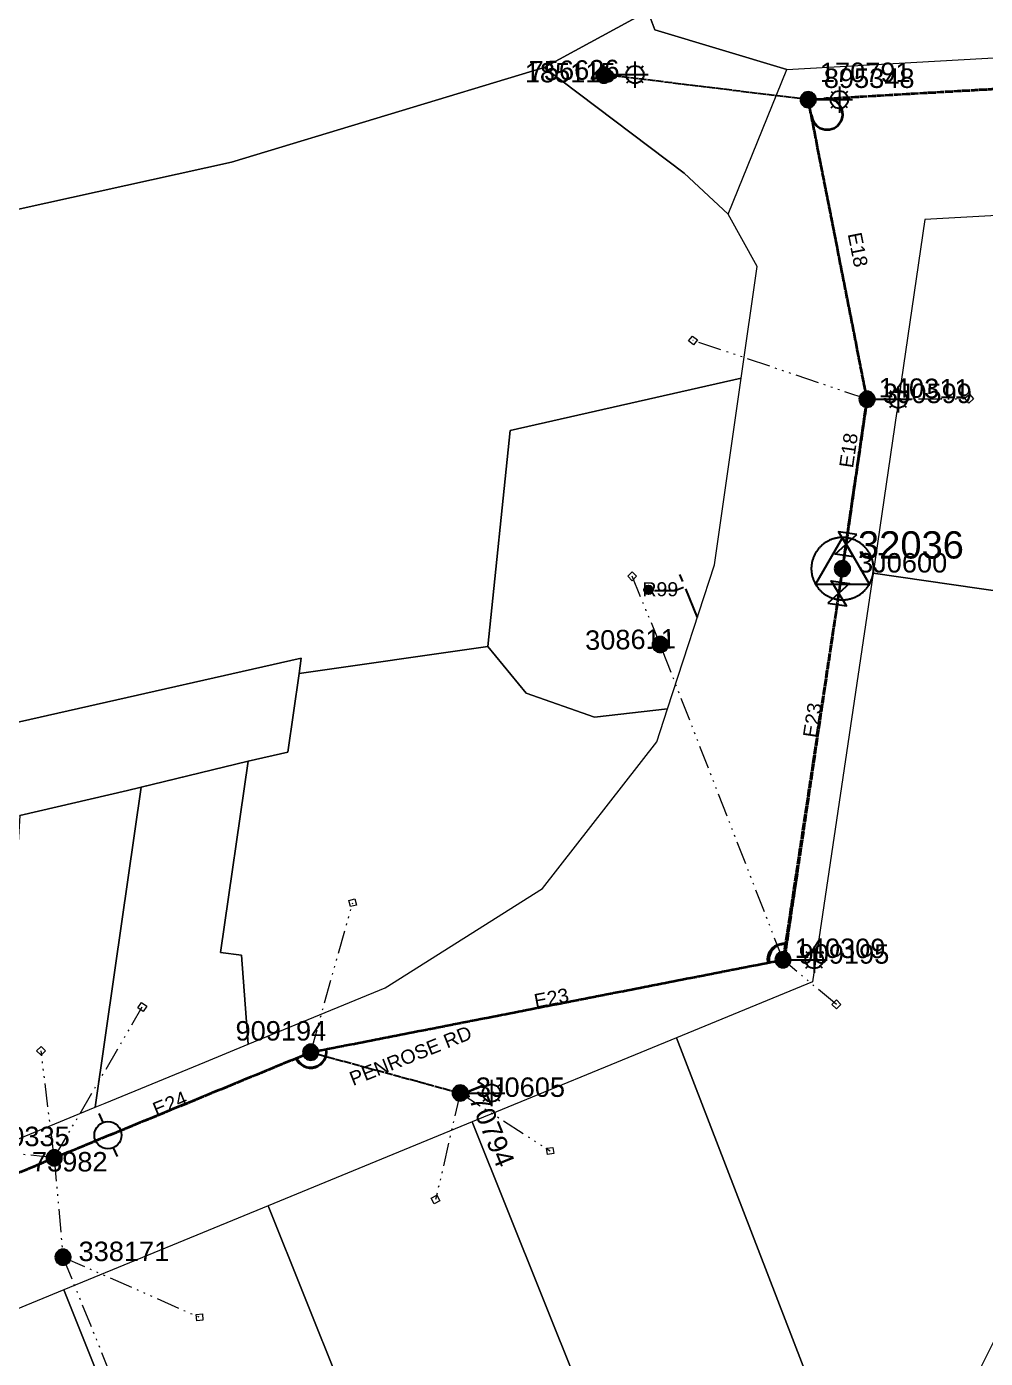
# Model space of a CAD drawing. Header units: metres. Extents: x 244561 to 254068, y 6159332 to 6162744.
# Drawn here: x 252190.9 to 252314, y 6161528.3 to 6161699.3 of the extents above; entities that cross this region are included whole.
import ezdxf
from ezdxf.enums import TextEntityAlignment as Align

# ---------------------------------------------------------------- set-up
doc = ezdxf.new("R2010")
doc.units = ezdxf.units.M
for name, pattern in [('Cable Exist OH', [1, 1, 0]), ('Cable Exist UG', [7, 4, -1, 1, -1]), ('PHANTOMX2', [6.6, 3, -0.75, 0.2, -0.75, 0.2, -0.75, 0.2, -0.75])]:
    doc.linetypes.add(name, pattern=pattern)
doc.layers.get('0').update_dxf_attribs({"color": 6})
for name, color, linetype, lineweight in [('_User_HV_Exist', 1, 'Continuous', 35), ('_User_LV_Exist', 5, 'Continuous', 35), ('Cadastre Developer_SP_NEW', 92, 'Continuous', 15), ('Cadastre Land Parcels_SP_EXT', 118, 'Continuous', 15), ('Cadastre Roads_SP_EXT', 218, 'Continuous', 15), ('Mains_HV_EXT', 13, 'Continuous', 25), ('Mains_LV_EXT', 163, 'Continuous', 25), ('Mains_SL_EXT', 131, 'Continuous', 25), ('Services_SP_EXT', 42, 'PHANTOMX2', 20)]:
    doc.layers.add(name, color=color, linetype=linetype, lineweight=lineweight)
for name, color, linetype in [('Duct_SP_EXT', 30, 'Continuous'), ('Equip_LV_EXT', 7, 'Continuous'), ('Equip_SP_HV_EXT', 7, 'Continuous'), ('Equip_SP_SL_EXT', 7, 'Continuous'), ('Sub_SP_TR_HV_LV_EXT', 7, 'Continuous'), ('SupportsOH_SP_TR_HV_LV_SL_EXT', 7, 'Continuous'), ('Trench_SP_EXT', 7, 'Continuous')]:
    doc.layers.add(name, color=color, linetype=linetype)
doc.styles.add('HVSW_LABEL', font='arial.ttf', dxfattribs={"height": 3.5})
doc.styles.add('iecARIAL', font='arial.ttf', dxfattribs={"height": 2})
doc.styles.add('POLE_LABEL', font='arial.ttf', dxfattribs={"height": 2})
doc.styles.add('SL_LABEL', font='arial.ttf', dxfattribs={"height": 2})
doc.styles.get("Standard").update_dxf_attribs({"font": 'arial.ttf'})

# ---------------------------------------------------------------- blocks, each defined once
blk = doc.blocks.new('SUB_POLE_EXT')
at = {"flags": 128}
for points in [[(-0.05, 4), (-0.15, 4), (-0.25, 3.99), (-0.34, 3.99), (-0.44, 3.98), (-0.54, 3.96), (-0.64, 3.95), (-0.73, 3.93), (-0.83, 3.91), (-0.92, 3.89), (-1.02, 3.87), (-1.11, 3.84), (-1.21, 3.81), (-1.3, 3.78), (-1.39, 3.75), (-1.49, 3.71), (-1.58, 3.68), (-1.67, 3.64), (-1.75, 3.59), (-1.84, 3.55), (-1.93, 3.5), (-2.01, 3.46), (-2.1, 3.41), (-2.18, 3.35), (-2.26, 3.3), (-2.34, 3.24), (-2.42, 3.18), (-2.5, 3.12), (-2.58, 3.06), (-2.65, 3), (-2.72, 2.93), (-2.79, 2.86), (-2.86, 2.79), (-2.93, 2.72), (-3, 2.65), (-3.06, 2.58), (-3.12, 2.5), (-3.18, 2.42), (-3.24, 2.34), (-3.3, 2.26), (-3.35, 2.18), (-3.41, 2.1), (-3.46, 2.01), (-3.5, 1.93), (-3.55, 1.84), (-3.59, 1.75), (-3.64, 1.67), (-3.68, 1.58), (-3.71, 1.49), (-3.75, 1.39), (-3.78, 1.3), (-3.81, 1.21), (-3.84, 1.11), (-3.87, 1.02), (-3.89, 0.92), (-3.91, 0.83), (-3.93, 0.73), (-3.95, 0.64), (-3.96, 0.54), (-3.98, 0.44), (-3.99, 0.34), (-3.99, 0.25), (-4, 0.15), (-4, 0.05), (-4, -0.05), (-4, -0.15), (-3.99, -0.25), (-3.99, -0.34), (-3.98, -0.44), (-3.96, -0.54), (-3.95, -0.64), (-3.93, -0.73), (-3.91, -0.83), (-3.89, -0.92), (-3.87, -1.02), (-3.84, -1.11), (-3.81, -1.21), (-3.78, -1.3), (-3.75, -1.39), (-3.71, -1.49), (-3.68, -1.58), (-3.64, -1.67), (-3.59, -1.75), (-3.55, -1.84), (-3.5, -1.93), (-3.46, -2.01), (-3.41, -2.1), (-3.35, -2.18), (-3.3, -2.26), (-3.24, -2.34), (-3.18, -2.42), (-3.12, -2.5), (-3.06, -2.58), (-3, -2.65), (-2.93, -2.72), (-2.86, -2.79), (-2.79, -2.86), (-2.72, -2.93), (-2.65, -3), (-2.58, -3.06), (-2.5, -3.12), (-2.42, -3.18), (-2.34, -3.24), (-2.26, -3.3), (-2.18, -3.35), (-2.1, -3.41), (-2.01, -3.46), (-1.93, -3.5), (-1.84, -3.55), (-1.75, -3.59), (-1.67, -3.64), (-1.58, -3.68), (-1.49, -3.71), (-1.39, -3.75), (-1.3, -3.78), (-1.21, -3.81), (-1.11, -3.84), (-1.02, -3.87), (-0.92, -3.89), (-0.83, -3.91), (-0.73, -3.93), (-0.64, -3.95), (-0.54, -3.96), (-0.44, -3.98), (-0.34, -3.99), (-0.25, -3.99), (-0.15, -4), (-0.05, -4), (0.05, -4), (0.15, -4), (0.25, -3.99), (0.34, -3.99), (0.44, -3.98), (0.54, -3.96), (0.64, -3.95), (0.73, -3.93), (0.83, -3.91), (0.92, -3.89), (1.02, -3.87), (1.11, -3.84), (1.21, -3.81), (1.3, -3.78), (1.39, -3.75), (1.49, -3.71), (1.58, -3.68), (1.67, -3.64), (1.75, -3.59), (1.84, -3.55), (1.93, -3.5), (2.01, -3.46), (2.1, -3.41), (2.18, -3.35), (2.26, -3.3), (2.34, -3.24), (2.42, -3.18), (2.5, -3.12), (2.58, -3.06), (2.65, -3), (2.72, -2.93), (2.79, -2.86), (2.86, -2.79), (2.93, -2.72), (3, -2.65), (3.06, -2.58), (3.12, -2.5), (3.18, -2.42), (3.24, -2.34), (3.3, -2.26), (3.35, -2.18), (3.41, -2.1), (3.46, -2.01), (3.5, -1.93), (3.55, -1.84), (3.59, -1.75), (3.64, -1.67), (3.68, -1.58), (3.71, -1.49), (3.75, -1.39), (3.78, -1.3), (3.81, -1.21), (3.84, -1.11), (3.87, -1.02), (3.89, -0.92), (3.91, -0.83), (3.93, -0.73), (3.95, -0.64), (3.96, -0.54), (3.98, -0.44), (3.99, -0.34), (3.99, -0.25), (4, -0.15), (4, -0.05), (4, 0.05), (4, 0.15), (3.99, 0.25), (3.99, 0.34), (3.98, 0.44), (3.96, 0.54), (3.95, 0.64), (3.93, 0.73), (3.91, 0.83), (3.89, 0.92), (3.87, 1.02), (3.84, 1.11), (3.81, 1.21), (3.78, 1.3), (3.75, 1.39), (3.71, 1.49), (3.68, 1.58), (3.64, 1.67), (3.59, 1.75), (3.55, 1.84), (3.5, 1.93), (3.46, 2.01), (3.41, 2.1), (3.35, 2.18), (3.3, 2.26), (3.24, 2.34), (3.18, 2.42), (3.12, 2.5), (3.06, 2.58), (3, 2.65), (2.93, 2.72), (2.86, 2.79), (2.79, 2.86), (2.72, 2.93), (2.65, 3), (2.58, 3.06), (2.5, 3.12), (2.42, 3.18), (2.34, 3.24), (2.26, 3.3), (2.18, 3.35), (2.1, 3.41), (2.01, 3.46), (1.93, 3.5), (1.84, 3.55), (1.75, 3.59), (1.67, 3.64), (1.58, 3.68), (1.49, 3.71), (1.39, 3.75), (1.3, 3.78), (1.21, 3.81), (1.11, 3.84), (1.02, 3.87), (0.92, 3.89), (0.83, 3.91), (0.73, 3.93), (0.64, 3.95), (0.54, 3.96), (0.44, 3.98), (0.34, 3.99), (0.25, 3.99), (0.15, 4), (0.05, 4)], [(0, 4), (-3.46, -2), (3.46, -2)]]:
    blk.add_lwpolyline(points, close=True, dxfattribs=at)
at = {"flags": 8}
blk.add_attdef('ASSET_NUM', text='', height=2.5, dxfattribs=at).set_placement((0, 7), align=Align.MIDDLE_CENTER)
for tag, flags, p in [('STREET_CODE', 9, (-1.38, 1.45)), ('NO_PHASES', 9, (-1.38, 1.05)), ('OPERATED_BY', 9, (-1.38, 0.65)), ('MAINTAINED_BY', 9, (-1.38, 0.45)), ('ORIENTATION', 9, (-1.38, 0.25)), ('OWNED_BY', 9, (-1.38, 0.05)), ('CONSTRUCTED_VOLTAGE', 9, (-1.13, 0.75)), ('OPERATING_VOLTAGE', 9, (-1.13, 0.35)), ('STATE', 9, (-1.38, -0.35)), ('USAGE', 9, (-1.38, -0.75)), ('LEGEND', 9, (-1.38, -0.95)), ('SUBURB', 9, (-1.38, -1.15)), ('STREETNAME', 9, (-1.38, -1.35)), ('LOCATION', 9, (-1.38, -1.55)), ('NOTES', 9, (-1.38, -1.75)), ('SECONDARY_VOLTAGE', 9, (-1.13, -0.65)), ('SUBSTATION_TYPE', 9, (-1.13, -1.05)), ('Z', 1, (-1.38, -1.95))]:
    blk.add_attdef(tag, text='', height=0.1, dxfattribs=dict(flags=flags)).set_placement(p, align=Align.MIDDLE_LEFT)
blk = doc.blocks.new('LV_OH_LINKS_DISTFUSE_EXT')
for p, q in [((0, 0), (0.96, 0)), ((3.84, 0), (4.8, 0))]:
    blk.add_line(p, q)
blk.add_lwpolyline([(3.84, -1.2), (3.84, 1.2), (0.96, -1.2), (0.96, 1.2)], close=True)
at = {"flags": 9}
for tag, p in [('ACTUAL_STATUS', (0, 0)), ('CONSTRUCTED_VOLTAGE', (0, -0.2)), ('OPERATING_VOLTAGE', (0, -0.6)), ('ORIENTATION', (0, -0.8)), ('OWNED_BY', (0, -1)), ('STATE', (0, -1.2)), ('SWITCH_TYPE', (0, -1.4)), ('NO_PHASES', (0, -0.4)), ('USAGE', (0, -1.6)), ('NOTES', (0, -1.8))]:
    blk.add_attdef(tag, text='', height=0.2, dxfattribs=at).set_placement(p, align=Align.MIDDLE_LEFT)
at = {"flags": 1}
blk.add_attdef('Z', (0, 0), '', height=0.2, dxfattribs=at)
blk = doc.blocks.new('SL_LANTERN_EXT')
at = {"flags": 9}
for tag, p in [('LRATECODE', (-7.4, 0)), ('LOUTREACHVOCAB', (-7.2, 0)), ('LOUTREACH', (-7, 0)), ('LANTNUMBER', (-6.6, 0)), ('LNEW', (-6.4, 0)), ('LMASTVOCAB', (-6.2, 0)), ('LMAST', (-6, 0)), ('LLAMPVOCAB', (-5.8, 0)), ('LLAMP', (-5.6, 0)), ('LEXIST', (-5.4, 0)), ('LCHARGE3PERCENT', (-5.2, 0)), ('LCHARGE3', (-5, 0)), ('LCHARGE2PERCENT', (-4.8, 0)), ('LCHARGE2', (-4.6, 0)), ('LCHARGE1PERCENT', (-4.4, 0)), ('LCHARGE1', (-4.2, 0)), ('LCATEGORY', (-4, 0)), ('LBRACKETVOCAB', (-3.8, 0)), ('LBRACKET', (-3.6, 0)), ('LKINGHEIGHT', (-3.4, 0)), ('CREPLACE', (-3.2, 0)), ('CREMOVE', (-3, 0)), ('CNUMBER', (-2.8, 0)), ('CNEW', (-2.6, 0)), ('CEXIST', (-2.4, 0)), ('USAGE', (-2.2, 0)), ('STATE', (-2, 0)), ('OWNED_BY', (-1.8, 0)), ('ORIENTATION', (-1.6, 0)), ('OPERATING_VOLTAGE', (-1.4, 0)), ('NO_PHASES', (-1.2, 0)), ('LANTERN_TYPE', (-1, 0)), ('LANTERN_PURPOSE', (-0.8, 0)), ('CONTROL_TYPE', (-0.6, 0)), ('CONSTRUCTED_VOLTAGE', (-0.4, 0))]:
    blk.add_attdef(tag, text='', height=0.001, rotation=270, dxfattribs=at).set_placement(p, align=Align.MIDDLE_LEFT)
at = {"style": 'SL_LABEL', "flags": 9}
blk.add_attdef('STREET_CODE', text='', height=0.001, rotation=270, dxfattribs=at).set_placement((0, 0), align=Align.MIDDLE_LEFT)
at = {"flags": 1}
blk.add_attdef('Z', (0, 0), '', height=0.001, rotation=270, dxfattribs=at)
at = {"width": 0.9}
blk.add_attdef('LNUMBER', text='', height=1, dxfattribs=at).set_placement((7, -1), align=Align.MIDDLE_LEFT)
at = {"flags": 9}
for tag, p in [('LREMOVE', (0, -7.6)), ('LREPLACE', (0, -7.8)), ('LTYPE', (0, -8)), ('LTYPEVOCAB', (0, -8.2)), ('LEGEND', (0, -8.4)), ('SUBURB', (0, -8.6)), ('STREETNAME', (0, -8.8)), ('LOCATION', (0, -9)), ('NOTES', (0, -9.2)), ('MAINTAINED_BY', (0, -9.86))]:
    blk.add_attdef(tag, text='', height=0.001, dxfattribs=at).set_placement(p, align=Align.MIDDLE_LEFT)
blk.add_attdef('OPERATED_BY', (0, -9.61), '', height=0.001, dxfattribs=at)
blk.add_wipeout([(5.69, 0), (5.06, -1.06), (4, -1.69), (2.94, -1.06), (2.31, 0), (2.94, 1.06), (4, 1.69), (5.06, 1.06)])
for p, q in [((0, 0), (4, 0)), ((2.94, 1.06), (3.2, 0.8)), ((4, 1.69), (4, 0)), ((5.06, 1.06), (4.8, 0.8)), ((2.94, -1.06), (3.2, -0.8)), ((4, 0), (5.69, 0)), ((4, 0), (4, -1.69)), ((5.06, -1.06), (4.8, -0.8))]:
    blk.add_line(p, q)
blk.add_circle((4, 0), 1.12)
blk = doc.blocks.new('CCP_EXT')
at = {"flags": 9}
for tag, p in [('STATE', (0, -1.8)), ('LIFE_SUPPORT', (0, -1.6)), ('NOTES', (0, -2))]:
    blk.add_attdef(tag, text='', height=0.2, dxfattribs=at).set_placement(p, align=Align.MIDDLE_LEFT)
blk.add_wipeout([(0, 0.57), (0.57, 0), (0, -0.57), (-0.57, 0)])
blk.add_lwpolyline([(-0.57, 0), (0, 0.57), (0.57, 0), (0, -0.57), (-0.57, 0)])
at = {"flags": 1}
blk.add_attdef('Z', (0, 0), '', height=0.2, dxfattribs=at)
at = {"flags": 9}
for tag, p in [('CCP_TYPE', (0, 0)), ('CONSTRUCTED_VOLTAGE', (0, -0.2)), ('OPERATING_VOLTAGE', (0, -0.6)), ('ORIENTATION', (0, -0.8)), ('OWNED_BY', (0, -1)), ('NO_PHASES', (0, -0.4)), ('USAGE', (0, -1.2)), ('LEGEND', (0, -1.4))]:
    blk.add_attdef(tag, text='', height=0.2, dxfattribs=at).set_placement(p, align=Align.MIDDLE_LEFT)
blk = doc.blocks.new('POLE_EXT')
blk.add_hatch(color=256).paths.add_polyline_path([(-1, 0, 1), (1, 0, 1)])
blk.add_lwpolyline([(-1, 0, 1), (1, 0, 1)], format="xyb", close=True)
at = {"flags": 8}
blk.add_attdef('pNumber', text='', height=2, dxfattribs=at).set_placement((2.5, 2.5), align=Align.MIDDLE_CENTER)
at = {"style": 'POLE_LABEL', "flags": 9}
for tag, p in [('STRUCTURE_PLANT_NUMBER', (1.35, 0.03)), ('STREET_CODE', (1.35, -0.2))]:
    blk.add_attdef(tag, text='', height=0.2, dxfattribs=at).set_placement(p, align=Align.MIDDLE_LEFT)
at = {"flags": 9}
for tag, p in [('OWNED_BY', (1.35, -0.4)), ('SPECIAL_USE', (1.35, -0.8)), ('STATE', (1.35, -1)), ('cLV', (1.35, -1.4)), ('hDepth', (1.35, -1.6)), ('hDia', (1.35, -1.8)), ('PARENT', (1.35, -0.6)), ('USAGE', (1.35, -1.2)), ('cHV', (1.35, -2)), ('cLinedev', (1.35, -3.4)), ('LBRACKET', (1.35, -2.2)), ('LExisting', (1.35, -2.4)), ('LANTNUMBER', (1.35, -2.6)), ('LOther', (1.35, -2.8)), ('LRemove', (1.35, -3)), ('LEGEND', (1.35, -3.2)), ('pExisting', (1.35, -3.8)), ('pFooting', (1.35, -4.4)), ('pNew', (1.35, -4.6)), ('pRelocate', (1.35, -5)), ('pRemove', (1.35, -5.2)), ('LOCATION', (1.35, -3.6)), ('PFNUMBER', (1.35, -4)), ('NEWPFNUMBER', (1.35, -4.2)), ('pReplace', (1.35, -5.4)), ('pStay', (1.35, -5.6)), ('pType', (1.35, -5.8)), ('cspan', (1.35, -6)), ('STREETNAME', (1.35, -6.2)), ('SUBURB', (1.35, -6.4)), ('NOTES', (1.35, -6.6)), ('MAINTAINED_BY', (1.36, -6.81)), ('OPERATED_BY', (1.36, -7.01))]:
    blk.add_attdef(tag, text='', height=0.2, dxfattribs=at).set_placement(p, align=Align.MIDDLE_LEFT)
at = {"flags": 1}
blk.add_attdef('Z', (1.35, -7.33), '', height=0.2, dxfattribs=at)
blk = doc.blocks.new('HV_ABS_OPEN_EXT')
at = {"ltscale": 10}
for p, q in [((7.5, 3), (7.5, 1.75)), ((7.5, -1.75), (7.5, -3))]:
    blk.add_line(p, q, dxfattribs=at)
blk.add_circle((7.5, 0), 1.75, dxfattribs=at)
at = {"style": 'HVSW_LABEL', "width": 0.9, "flags": 8}
blk.add_attdef('ASSET_NUM', text='', height=2.5, rotation=270, dxfattribs=at).set_placement((13, 0), align=Align.MIDDLE_CENTER)
at = {"flags": 1}
blk.add_attdef('Z', (0, 0), '', height=0.2, dxfattribs=at)
at = {"flags": 9}
for tag, p in [('ACTUAL_STATUS', (0, -0.4)), ('CONSTRUCTED_VOLTAGE', (0, -0.6)), ('OPERATING_VOLTAGE', (0, -1)), ('ORIENTATION', (0, -1.2)), ('OWNED_BY', (0, -1.4)), ('STATE', (0, -1.6)), ('SWITCH_TYPE', (0, -1.8)), ('NO_PHASES', (0, -0.8)), ('STREETNAME', (0, -2.6)), ('SUBURB', (0, -2.8)), ('USAGE', (0, -2)), ('LEGEND', (0, -2.2)), ('LOCATION', (0, -2.4)), ('NOTES', (0, -3))]:
    blk.add_attdef(tag, text='', height=0.2, dxfattribs=at).set_placement(p, align=Align.MIDDLE_LEFT)
at = {"style": 'HVSW_LABEL', "flags": 9}
blk.add_attdef('STREET_CODE', text='', height=0.2, dxfattribs=at).set_placement((0, -0.2), align=Align.MIDDLE_LEFT)
blk = doc.blocks.new('CABLE_LARGE_EXT')
h = blk.add_hatch(color=256)
edge = h.paths.add_edge_path()
edge.add_arc((0, 0.55), 0.55, 0, 360)
blk.add_circle((0, 0.55), 0.55)
at = {"flags": 1}
blk.add_attdef('Z', (0, 0), '', height=0.2, dxfattribs=at)
at = {"flags": 9}
for tag, p in [('COND_CODE', (0, 0)), ('STATE', (0, -0.4)), ('XSECT_SIZE', (0, -0.6)), ('FB_REFERENCE', (0, -0.2)), ('NOTES', (0, -0.8))]:
    blk.add_attdef(tag, text='', height=0.2, dxfattribs=at).set_placement(p, align=Align.MIDDLE_LEFT)

msp = doc.modelspace()

# ---------------------------------------------------------------- linework, layer by layer
at = {"layer": '_User_HV_Exist', "linetype": 'Cable Exist OH'}
for points in [[(252194.4109, 6161554.0773), (252227.3521, 6161567.6371), (252227.4326, 6161567.6676)], [(252144.4257, 6161533.3175), (252194.4109, 6161554.0773)]]:
    msp.add_lwpolyline(points, dxfattribs=at)
at = {"layer": '_User_HV_Exist', "linetype": 'Continuous'}
msp.add_lwpolyline([(252225.54, 6161566.8929, 0.90957977), (252229.3442, 6161568.0271)], format="xyb", dxfattribs=at)
at = {"layer": '_User_LV_Exist', "linetype": 'Cable Exist OH'}
for points in [[(252194.4109, 6161554.0773), (252227.3521, 6161567.6371)], [(252144.4257, 6161533.3175), (252194.4109, 6161554.0773)]]:
    msp.add_lwpolyline(points, dxfattribs=at)
at = {"layer": '_User_LV_Exist', "linetype": 'Continuous'}
msp.add_lwpolyline([(252229.2817, 6161568.0148, -0.90706721), (252225.4743, 6161566.8641)], format="xyb", dxfattribs=at)
at = {"layer": 'Cadastre Developer_SP_NEW', "linetype": 'Continuous'}
msp.add_lwpolyline([(252174.3582, 6161594.242), (252190.0129, 6161598.041), (252203.8436, 6161601.2326), (252219.3184, 6161605.0247), (252224.3997, 6161606.1722), (252225.85, 6161616.2589), (252226.1339, 6161618.2389), (252166.2337, 6161604.7254), (252164.4029, 6161592.0033), (252174.3582, 6161594.242)], close=True, dxfattribs=at)
at = {"layer": 'Cadastre Land Parcels_SP_EXT', "linetype": 'Continuous'}
for points in [[(252330.2284, 6161696.1707), (252329.5035, 6161723.2963), (252316.2778, 6161719.2175), (252270.6312, 6161701.3018), (252271.5272, 6161698.8917), (252288.4857, 6161693.7982), (252330.2284, 6161696.1707)], [(252288.4857, 6161693.7982), (252271.5272, 6161698.8917), (252270.6312, 6161701.3018), (252257.3334, 6161694.0595), (252275.3202, 6161680.4942), (252280.9411, 6161675.2396), (252288.4857, 6161693.7982)], [(252250.1041, 6161619.7234), (252252.9517, 6161647.4645), (252282.6414, 6161654.2055), (252284.6903, 6161668.5196), (252280.9411, 6161675.2396), (252275.3202, 6161680.4942), (252257.3334, 6161694.0595), (252217.1697, 6161681.9122), (252176.0359, 6161672.8504), (252166.2337, 6161604.7254), (252226.1339, 6161618.2389), (252225.85, 6161616.2589), (252250.1041, 6161619.7234)], [(252330.8516, 6161675.9257), (252306.2008, 6161674.5793), (252299.5922, 6161629.1466), (252323.5485, 6161625.6698), (252330.8516, 6161675.9257)], [(252273.1662, 6161611.7249), (252279.2049, 6161630.2004), (252282.6414, 6161654.2055), (252252.9517, 6161647.4645), (252250.1041, 6161619.7234), (252255.0273, 6161613.7476), (252263.7828, 6161610.661), (252273.1662, 6161611.7249)], [(252305.4526, 6161515.1182), (252312.0156, 6161524.4157), (252321.0143, 6161542.4073), (252321.1768, 6161543.4038), (252325.752, 6161561.1354), (252328.9446, 6161574.4095), (252329.9992, 6161581.6246), (252338.8139, 6161599.7088), (252343.7987, 6161604.454), (252323.5485, 6161625.6698), (252299.5922, 6161629.1466), (252291.7821, 6161576.6848), (252274.3076, 6161569.4905), (252299.0027, 6161505.5898), (252305.4526, 6161515.1182)], [(252255.0271, 6161613.7476), (252250.1039, 6161619.7235), (252225.8498, 6161616.2589), (252224.3996, 6161606.1722), (252219.3182, 6161605.0247), (252215.7862, 6161580.4498), (252218.4556, 6161580.1005), (252219.3262, 6161568.6591), (252236.9235, 6161575.9024), (252257.1126, 6161588.6587), (252271.7853, 6161607.5004), (252273.166, 6161611.7249), (252263.7826, 6161610.661), (252255.0271, 6161613.7476)], [(252174.3582, 6161594.242), (252190.0129, 6161598.041), (252203.8436, 6161601.2326), (252219.3184, 6161605.0247), (252224.3997, 6161606.1722), (252225.85, 6161616.2589), (252226.1339, 6161618.2389), (252166.2337, 6161604.7254), (252164.4029, 6161592.0033), (252174.3582, 6161594.242)], [(252200.9718, 6161561.1037), (252213.7624, 6161566.3691), (252219.3262, 6161568.6591), (252218.4556, 6161580.1005), (252215.7862, 6161580.4498), (252219.3182, 6161605.0247), (252205.5729, 6161601.6562), (252202.1933, 6161578.173), (252199.6591, 6161560.5639), (252200.9718, 6161561.1037)], [(252199.6591, 6161560.5639), (252202.1933, 6161578.173), (252205.5729, 6161601.6562), (252203.8435, 6161601.2327), (252190.0128, 6161598.041), (252187.3215, 6161555.4848), (252199.6591, 6161560.5639)], [(252282.6844, 6161482.842), (252296.5185, 6161502.0412), (252299.0027, 6161505.5898), (252274.3076, 6161569.4905), (252248.095, 6161558.7001), (252279.8095, 6161479.5734), (252282.6844, 6161482.842)], [(252279.8095, 6161479.5734), (252248.095, 6161558.7001), (252221.8834, 6161547.9106), (252259.2246, 6161454.7705), (252279.8095, 6161479.5734)], [(252259.2246, 6161454.7705), (252221.8834, 6161547.9106), (252195.6539, 6161537.1126), (252238.541, 6161429.8504), (252259.2246, 6161454.7705)], [(252238.541, 6161429.8504), (252195.6539, 6161537.1126), (252173.1054, 6161527.8304), (252203.8764, 6161453.086), (252221.8268, 6161409.485), (252238.541, 6161429.8504)]]:
    msp.add_lwpolyline(points, close=True, dxfattribs=at)
msp.add_lwpolyline([(252023.1937, 6161638.6542), (252050.4145, 6161646.0411), (252077.637, 6161653.43), (252105.845, 6161657.9326), (252160.2752, 6161669.4715), (252176.0358, 6161672.8504), (252217.1695, 6161681.9122), (252257.3332, 6161694.0595), (252270.631, 6161701.3018), (252316.2777, 6161719.2175)], dxfattribs=at)
at = {"layer": 'Duct_SP_EXT'}
msp.add_lwpolyline([(252271.5, 6161626.9096), (252274.1464, 6161626.9327), (252275.2253, 6161627.3686)], dxfattribs=at)
at = {"layer": 'Mains_HV_EXT', "linetype": 'Continuous'}
for points in [[(252288.4635, 6161581.5581, 0.4980735), (252286.1951, 6161579.1459)], [(252225.54, 6161566.8929, 0.90957977), (252229.3442, 6161568.0271)]]:
    msp.add_lwpolyline(points, format="xyb", dxfattribs=at)
at = {"layer": 'Mains_HV_EXT', "linetype": 'Cable Exist OH'}
for points in [[(252194.4109, 6161554.0773), (252227.3521, 6161567.6371), (252227.4326, 6161567.6676)], [(252144.4257, 6161533.3175), (252194.4109, 6161554.0773)]]:
    msp.add_lwpolyline(points, dxfattribs=at)
at = {"layer": 'Mains_LV_EXT', "linetype": 'Continuous'}
for points in [[(252291.6717, 6161687.9939, 2.72820198), (252293.2416, 6161690.0495)], [(252288.3001, 6161581.466, 0.53741699), (252286.0793, 6161579.1332)], [(252229.2817, 6161568.0148, -0.90706721), (252225.4743, 6161566.8641)]]:
    msp.add_lwpolyline(points, format="xyb", dxfattribs=at)
at = {"layer": 'Mains_LV_EXT', "linetype": 'Cable Exist OH'}
for points in [[(252194.4109, 6161554.0773), (252227.3521, 6161567.6371)], [(252144.4257, 6161533.3175), (252194.4109, 6161554.0773)]]:
    msp.add_lwpolyline(points, dxfattribs=at)
at = {"layer": 'Services_SP_EXT'}
for points in [[(252194.4109, 6161554.0773), (252181.2978, 6161555.5)], [(252194.4109, 6161554.0773), (252195.5438, 6161541.3204)], [(252195.5438, 6161541.3204), (252207.4105, 6161511.9896), (252201.0149, 6161501.6073)]]:
    msp.add_lwpolyline(points, dxfattribs=at)
at = {"layer": 'Trench_SP_EXT', "linetype": 'Cable Exist UG'}
msp.add_lwpolyline([(252277.0393, 6161623.4403), (252274.5789, 6161629.3653)], dxfattribs=at)

# ---------------------------------------------------------------- block references
at = {"layer": 'Duct_SP_EXT'}
msp.add_blockref('CABLE_LARGE_EXT', (252270.7276, 6161626.456), dxfattribs=at)
at = {"layer": 'Equip_LV_EXT'}
for p, rotation in [((252295.7434, 6161630.4752), 81.72394194672754), ((252295.5166, 6161628.9347), 261.5323128035412)]:
    msp.add_blockref('LV_OH_LINKS_DISTFUSE_EXT', p, dxfattribs=dict(at, rotation=rotation))
at = {"layer": 'Equip_SP_HV_EXT'}
ref = msp.add_blockref('HV_ABS_OPEN_EXT', (252194.4109, 6161554.0772), dxfattribs=dict(at, rotation=22.90343449664458))
ref.add_attrib('ASSET_NUM', '73982', dxfattribs={"layer": '0', "height": 2.5}).set_placement((252196.4109, 6161554.8272), align=Align.TOP_CENTER)
at = {"layer": 'Sub_SP_TR_HV_LV_EXT'}
ref = msp.add_blockref('SUB_POLE_EXT', (252295.6348, 6161629.7289), dxfattribs=at)
ref.add_attrib('ASSET_NUM', '32036', dxfattribs={"layer": '0', "height": 3.5}).set_placement((252297.6348, 6161629.9789), align=Align.BOTTOM_LEFT)
at = {"layer": 'SupportsOH_SP_TR_HV_LV_SL_EXT'}
ref = msp.add_blockref('POLE_EXT', (252295.6348, 6161629.729), dxfattribs=at)
ref.add_attrib('ASSET_NUM', '3J0600', dxfattribs={"layer": '0', "height": 2.5, "style": 'POLE_LABEL'}).set_placement((252297.6348, 6161630.479), align=Align.MIDDLE_LEFT)
ref = msp.add_blockref('POLE_EXT', (252272.2397, 6161619.988), dxfattribs=at)
ref.add_attrib('ASSET_NUM', '308611', dxfattribs={"layer": '0', "height": 2.5, "rotation": 1, "style": 'POLE_LABEL'}).set_placement((252274.2397, 6161620.738), align=Align.MIDDLE_RIGHT)
ref = msp.add_blockref('POLE_EXT', (252227.3521, 6161567.6371), dxfattribs=at)
ref.add_attrib('ASSET_NUM', '909194', dxfattribs={"layer": '0', "height": 2.5, "style": 'POLE_LABEL'}).set_placement((252229.3521, 6161568.3871), align=Align.BOTTOM_RIGHT)
ref = msp.add_blockref('POLE_EXT', (252194.4109, 6161554.0773), dxfattribs=at)
ref.add_attrib('ASSET_NUM', '800335', dxfattribs={"layer": '0', "height": 2.5, "style": 'POLE_LABEL'}).set_placement((252196.4109, 6161554.8273), align=Align.BOTTOM_RIGHT)
ref = msp.add_blockref('POLE_EXT', (252195.5438, 6161541.3204), dxfattribs=at)
ref.add_attrib('ASSET_NUM', '338171', dxfattribs={"layer": '0', "height": 2.5, "style": 'POLE_LABEL'}).set_placement((252197.5438, 6161542.0704), align=Align.MIDDLE_LEFT)

# ---------------------------------------------------------------- texts
at = {"layer": 'Duct_SP_EXT'}
msp.add_text('R99', height=1.8, dxfattribs=at).set_placement((252269.9391, 6161626.1873))
at = {"layer": 'Mains_LV_EXT'}
for s, rotation, p in [('E18', 281.321045, (252296.2995, 6161672.6994)), ('E18', 81.704373, (252296.9875, 6161642.5781)), ('E23', 81.358608, (252292.3218, 6161607.9288)), ('E23', 11.075949, (252256.2374, 6161573.2916)), ('E24', 22.260156, (252207.5333, 6161559.3642))]:
    msp.add_text(s, height=1.8, rotation=rotation, dxfattribs=at).set_placement(p)

# ---------------------------------------------------------------- next in the draw order: block references
at = {"layer": 'Equip_SP_SL_EXT'}
ref = msp.add_blockref('SL_LANTERN_EXT', (252264.9953, 6161693.1662), dxfattribs=at)
ref.add_attrib('ASSET_NUM', '185115', dxfattribs={"layer": '0', "height": 2.5, "style": 'iecARIAL'}).set_placement((252266.4953, 6161694.6662), align=Align.TOP_RIGHT)
ref = msp.add_blockref('SL_LANTERN_EXT', (252291.2385, 6161689.9482), dxfattribs=at)
ref.add_attrib('ASSET_NUM', '170791', dxfattribs={"layer": '0', "height": 2.5, "rotation": 0.031734, "style": 'iecARIAL'}).set_placement((252292.7385, 6161691.4482), align=Align.BOTTOM_LEFT)
ref = msp.add_blockref('SL_LANTERN_EXT', (252298.7994, 6161651.4845), dxfattribs=at)
ref.add_attrib('ASSET_NUM', '140311', dxfattribs={"layer": '0', "height": 2.5, "rotation": 359.063204, "style": 'iecARIAL'}).set_placement((252300.2994, 6161652.9845), align=Align.MIDDLE_LEFT)
ref = msp.add_blockref('SL_LANTERN_EXT', (252288.0028, 6161579.5098), dxfattribs=at)
ref.add_attrib('ASSET_NUM', '140309', dxfattribs={"layer": '0', "height": 2.5, "rotation": 359.767086, "style": 'iecARIAL'}).set_placement((252289.5028, 6161581.0098), align=Align.MIDDLE_LEFT)
ref = msp.add_blockref('SL_LANTERN_EXT', (252246.5724, 6161562.399), dxfattribs=at)
ref.add_attrib('ASSET_NUM', '170794', dxfattribs={"layer": '0', "height": 2.5, "rotation": 292.167429, "style": 'iecARIAL'}).set_placement((252248.0724, 6161563.899), align=Align.MIDDLE_LEFT)
at = {"layer": 'Services_SP_EXT'}
for p, rotation in [((252276.4405, 6161659.0328), 5.703340949426207), ((252232.7429, 6161586.823), 59.63299232113434), ((252205.7306, 6161573.4463), 99.71127595661365), ((252258.1058, 6161554.9659), 143.6899420246882), ((252243.3816, 6161548.7236), 73.89082425765015), ((252213.09, 6161533.602), 319.0791360021203)]:
    msp.add_blockref('CCP_EXT', p, dxfattribs=dict(at, rotation=rotation))
for p in [(252268.6287, 6161628.7429), (252294.8598, 6161573.7773), (252192.7266, 6161567.8214)]:
    msp.add_blockref('CCP_EXT', p, dxfattribs=at)

# ---------------------------------------------------------------- next in the draw order: linework, layer by layer
at = {"layer": '_User_HV_Exist', "linetype": 'Cable Exist OH'}
for points in [[(252295.6349, 6161629.729), (252288.16, 6161579.5194)], [(252227.3521, 6161567.6371), (252288.0028, 6161579.5098)]]:
    msp.add_lwpolyline(points, dxfattribs=at)
at = {"layer": '_User_HV_Exist', "linetype": 'Continuous'}
msp.add_lwpolyline([(252288.4635, 6161581.5581, 0.4980735), (252286.1951, 6161579.1459)], format="xyb", dxfattribs=at)
at = {"layer": '_User_LV_Exist', "linetype": 'Cable Exist OH'}
for points in [[(252291.2384, 6161689.9482), (252343.8053, 6161693.0562)], [(252298.7994, 6161651.4845), (252291.2384, 6161689.9482)], [(252298.7994, 6161651.4845), (252295.6349, 6161629.7289)], [(252295.6349, 6161629.7289), (252288.0028, 6161579.5098)], [(252227.3521, 6161567.6371), (252288.0028, 6161579.5098)]]:
    msp.add_lwpolyline(points, dxfattribs=at)
at = {"layer": '_User_LV_Exist', "linetype": 'Continuous'}
for points in [[(252291.6717, 6161687.9939, 2.72820198), (252293.2416, 6161690.0495)], [(252288.3001, 6161581.466, 0.53741699), (252286.0793, 6161579.1332)]]:
    msp.add_lwpolyline(points, format="xyb", dxfattribs=at)
at = {"layer": 'Cadastre Developer_SP_NEW', "linetype": 'Continuous'}
for points in [[(252330.2284, 6161696.1707), (252329.5035, 6161723.2963), (252316.2778, 6161719.2175), (252270.6312, 6161701.3018), (252271.5272, 6161698.8917), (252288.4857, 6161693.7982), (252330.2284, 6161696.1707)], [(252288.4857, 6161693.7982), (252271.5272, 6161698.8917), (252270.6312, 6161701.3018), (252257.3334, 6161694.0595), (252275.3202, 6161680.4942), (252280.9411, 6161675.2396), (252288.4857, 6161693.7982)], [(252250.1041, 6161619.7234), (252252.9517, 6161647.4645), (252282.6414, 6161654.2055), (252284.6903, 6161668.5196), (252280.9411, 6161675.2396), (252275.3202, 6161680.4942), (252257.3334, 6161694.0595), (252217.1697, 6161681.9122), (252176.0359, 6161672.8504), (252166.2337, 6161604.7254), (252226.1339, 6161618.2389), (252225.85, 6161616.2589), (252250.1041, 6161619.7234)], [(252273.1662, 6161611.7249), (252279.2049, 6161630.2004), (252282.6414, 6161654.2055), (252252.9517, 6161647.4645), (252250.1041, 6161619.7234), (252255.0273, 6161613.7476), (252263.7828, 6161610.661), (252273.1662, 6161611.7249)], [(252305.4526, 6161515.1182), (252312.0156, 6161524.4157), (252321.0143, 6161542.4073), (252321.1768, 6161543.4038), (252325.752, 6161561.1354), (252328.9446, 6161574.4095), (252329.9992, 6161581.6246), (252338.8139, 6161599.7088), (252343.7987, 6161604.454), (252323.5485, 6161625.6698), (252299.5922, 6161629.1466), (252291.7821, 6161576.6848), (252274.3076, 6161569.4905), (252299.0027, 6161505.5898), (252305.4526, 6161515.1182)], [(252255.0271, 6161613.7476), (252250.1039, 6161619.7235), (252225.8498, 6161616.2589), (252224.3996, 6161606.1722), (252219.3182, 6161605.0247), (252215.7862, 6161580.4498), (252218.4556, 6161580.1005), (252219.3262, 6161568.6591), (252236.9235, 6161575.9024), (252257.1126, 6161588.6587), (252271.7853, 6161607.5004), (252273.166, 6161611.7249), (252263.7826, 6161610.661), (252255.0271, 6161613.7476)], [(252200.9718, 6161561.1037), (252213.7624, 6161566.3691), (252219.3262, 6161568.6591), (252218.4556, 6161580.1005), (252215.7862, 6161580.4498), (252219.3182, 6161605.0247), (252205.5729, 6161601.6562), (252202.1933, 6161578.173), (252199.6591, 6161560.5639), (252200.9718, 6161561.1037)], [(252199.6591, 6161560.5639), (252202.1933, 6161578.173), (252205.5729, 6161601.6562), (252203.8435, 6161601.2327), (252190.0128, 6161598.041), (252187.3215, 6161555.4848), (252199.6591, 6161560.5639)], [(252282.6844, 6161482.842), (252296.5185, 6161502.0412), (252299.0027, 6161505.5898), (252274.3076, 6161569.4905), (252248.095, 6161558.7001), (252279.8095, 6161479.5734), (252282.6844, 6161482.842)], [(252279.8095, 6161479.5734), (252248.095, 6161558.7001), (252221.8834, 6161547.9106), (252259.2246, 6161454.7705), (252279.8095, 6161479.5734)], [(252259.2246, 6161454.7705), (252221.8834, 6161547.9106), (252195.6539, 6161537.1126), (252238.541, 6161429.8504), (252259.2246, 6161454.7705)], [(252238.541, 6161429.8504), (252195.6539, 6161537.1126), (252173.1054, 6161527.8304), (252203.8764, 6161453.086), (252221.8268, 6161409.485), (252238.541, 6161429.8504)]]:
    msp.add_lwpolyline(points, close=True, dxfattribs=at)
at = {"layer": 'Mains_HV_EXT', "linetype": 'Cable Exist OH'}
for points in [[(252295.6349, 6161629.729), (252288.16, 6161579.5194)], [(252227.3521, 6161567.6371), (252288.0028, 6161579.5098)]]:
    msp.add_lwpolyline(points, dxfattribs=at)
at = {"layer": 'Mains_LV_EXT', "linetype": 'Cable Exist OH'}
for points in [[(252291.2384, 6161689.9482), (252343.8053, 6161693.0562)], [(252298.7994, 6161651.4845), (252291.2384, 6161689.9482)], [(252298.7994, 6161651.4845), (252295.6349, 6161629.7289)], [(252295.6349, 6161629.7289), (252288.0028, 6161579.5098)], [(252227.3521, 6161567.6371), (252288.0028, 6161579.5098)]]:
    msp.add_lwpolyline(points, dxfattribs=at)
at = {"layer": 'Mains_SL_EXT', "linetype": 'Cable Exist OH'}
for points in [[(252291.2384, 6161689.9482), (252343.8053, 6161693.0562), (252371.4137, 6161694.595)], [(252291.2384, 6161689.9482), (252264.9953, 6161693.1661)], [(252291.2384, 6161689.9482), (252298.7994, 6161651.4845)], [(252298.7994, 6161651.4845), (252295.6349, 6161629.7289), (252288.0028, 6161579.5098)], [(252289.9209, 6161591.3476), (252288.0473, 6161579.4726)], [(252288.0028, 6161579.5098), (252227.3521, 6161567.6371)], [(252227.3521, 6161567.6371), (252204.9793, 6161558.4489), (252144.4257, 6161533.3175)], [(252227.3521, 6161567.6371), (252246.5724, 6161562.399)]]:
    msp.add_lwpolyline(points, dxfattribs=at)
at = {"layer": 'Services_SP_EXT'}
for points in [[(252298.7994, 6161651.4844), (252276.4405, 6161659.0329)], [(252272.2397, 6161619.9879), (252268.6287, 6161628.743)], [(252288.0028, 6161579.5098), (252272.2397, 6161619.9879)], [(252227.3521, 6161567.637), (252232.7429, 6161586.8231)], [(252294.8598, 6161573.7773), (252288.0028, 6161579.5098)], [(252194.4109, 6161554.0773), (252205.7306, 6161573.4463)], [(252194.4109, 6161554.0773), (252192.7266, 6161567.8214)], [(252227.3521, 6161567.637), (252246.5724, 6161562.399)], [(252246.5537, 6161562.4037), (252243.3816, 6161548.7236)], [(252246.5724, 6161562.399), (252258.1058, 6161554.966)], [(252195.5438, 6161541.3204), (252213.09, 6161533.6021)]]:
    msp.add_lwpolyline(points, dxfattribs=at)

# ---------------------------------------------------------------- next in the draw order: block references
at = {"layer": 'Services_SP_EXT', "rotation": 356.3348252112451}
msp.add_blockref('CCP_EXT', (252311.9141, 6161651.5639), dxfattribs=at)
at = {"layer": 'SupportsOH_SP_TR_HV_LV_SL_EXT'}
ref = msp.add_blockref('POLE_EXT', (252264.9984, 6161693.0876), dxfattribs=at)
ref.add_attrib('ASSET_NUM', '756626', dxfattribs={"layer": '0', "height": 2.5, "rotation": 1, "style": 'POLE_LABEL'}).set_placement((252266.9984, 6161693.8376), align=Align.MIDDLE_RIGHT)
ref = msp.add_blockref('POLE_EXT', (252291.2384, 6161689.9482), dxfattribs=at)
ref.add_attrib('ASSET_NUM', '895348', dxfattribs={"layer": '0', "height": 2.5, "style": 'POLE_LABEL'}).set_placement((252293.2384, 6161690.6982), align=Align.BOTTOM_LEFT)
ref = msp.add_blockref('POLE_EXT', (252288.0028, 6161579.5098), dxfattribs=at)
ref.add_attrib('ASSET_NUM', '909195', dxfattribs={"layer": '0', "height": 2.5, "style": 'POLE_LABEL'}).set_placement((252290.0028, 6161580.2598), align=Align.MIDDLE_LEFT)
ref = msp.add_blockref('POLE_EXT', (252246.5536, 6161562.4036), dxfattribs=at)
ref.add_attrib('ASSET_NUM', '3J0605', dxfattribs={"layer": '0', "height": 2.5, "style": 'POLE_LABEL'}).set_placement((252248.5536, 6161563.1536), align=Align.MIDDLE_LEFT)

# ---------------------------------------------------------------- next in the draw order: texts
at = {"layer": 'Cadastre Roads_SP_EXT'}
msp.add_text('PENROSE RD', height=1.8, rotation=21.676556, dxfattribs=at).set_placement((252232.784, 6161563.2981))

# ---------------------------------------------------------------- next in the draw order: linework, layer by layer
at = {"layer": '_User_HV_Exist', "linetype": 'Cable Exist OH'}
msp.add_lwpolyline([(252295.6349, 6161629.7289), (252298.7994, 6161651.4845), (252291.2384, 6161689.9482), (252441.5191, 6161698.553)], dxfattribs=at)
at = {"layer": 'Cadastre Developer_SP_NEW', "linetype": 'Continuous'}
msp.add_lwpolyline([(252023.1937, 6161638.6542), (252050.4145, 6161646.0411), (252077.637, 6161653.43), (252105.845, 6161657.9326), (252160.2752, 6161669.4715), (252176.0358, 6161672.8504), (252217.1695, 6161681.9122), (252257.3332, 6161694.0595), (252270.631, 6161701.3018), (252316.2777, 6161719.2175)], dxfattribs=at)
msp.add_lwpolyline([(252330.8516, 6161675.9257), (252306.2008, 6161674.5793), (252299.5922, 6161629.1466), (252323.5485, 6161625.6698), (252330.8516, 6161675.9257)], close=True, dxfattribs=at)
at = {"layer": 'Mains_HV_EXT', "linetype": 'Cable Exist OH'}
msp.add_lwpolyline([(252295.6349, 6161629.7289), (252298.7994, 6161651.4845), (252291.2384, 6161689.9482), (252441.5191, 6161698.553)], dxfattribs=at)
at = {"layer": 'Services_SP_EXT'}
msp.add_lwpolyline([(252298.7994, 6161651.4844), (252311.9141, 6161651.564)], dxfattribs=at)

# ---------------------------------------------------------------- next in the draw order: block references
at = {"layer": 'SupportsOH_SP_TR_HV_LV_SL_EXT'}
ref = msp.add_blockref('POLE_EXT', (252298.7994, 6161651.4844), dxfattribs=at)
ref.add_attrib('ASSET_NUM', '3J0599', dxfattribs={"layer": '0', "height": 2.5, "style": 'POLE_LABEL'}).set_placement((252300.7994, 6161652.2344), align=Align.MIDDLE_LEFT)

doc.saveas('drawing.dxf')
